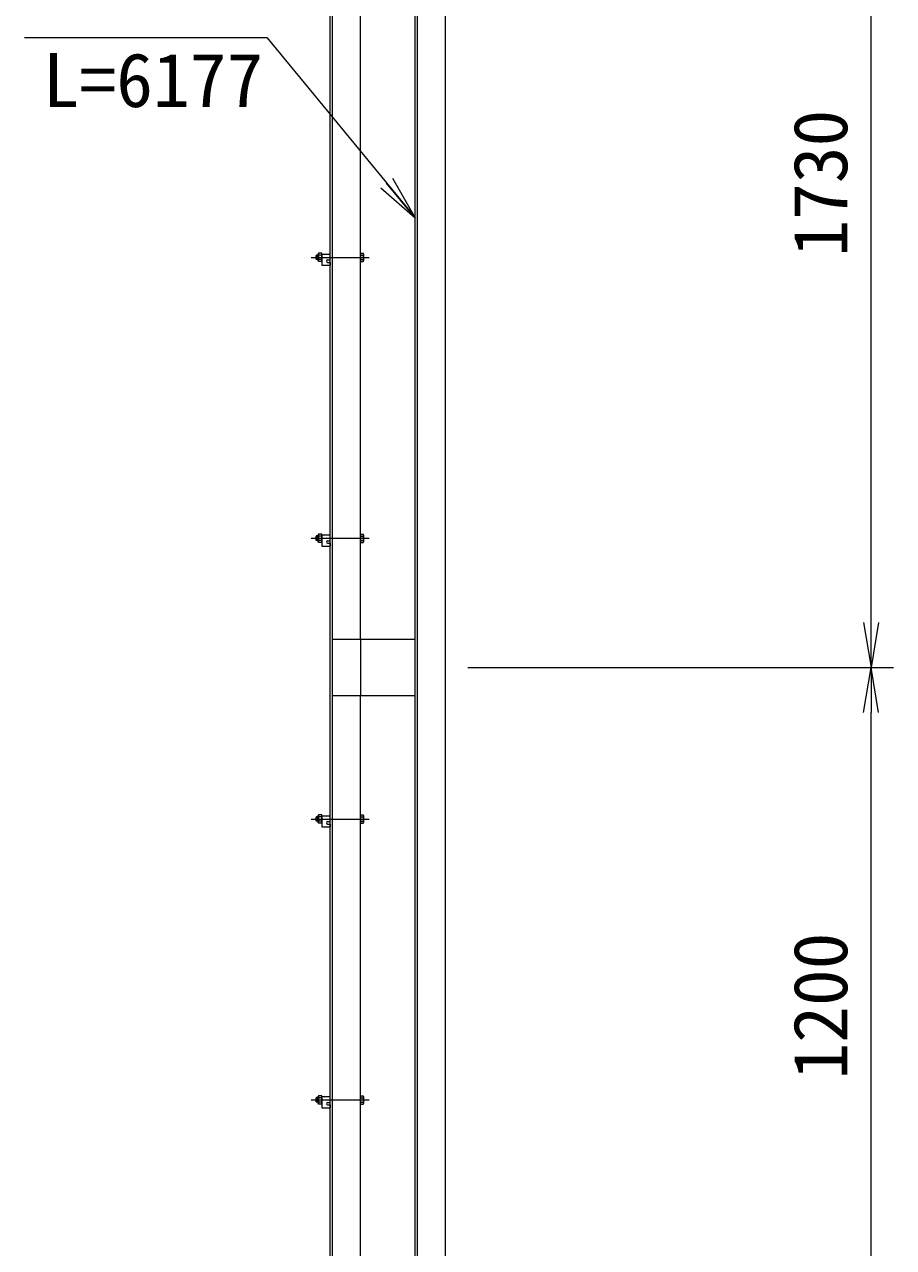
# Model space of a CAD drawing. Units: millimetres, scale not verified. Extents: x -8400 to 8400, y -5940 to 5940.
# Drawn here: x 30 to 1576, y -1632 to 545 of the extents above; entities that cross this region are included whole.
import ezdxf
from ezdxf.enums import TextEntityAlignment as Align

# ---------------------------------------------------------------- set-up
doc = ezdxf.new("R2010")
doc.units = ezdxf.units.MM
doc.header["$LTSCALE"] = 40
doc.linetypes.add('DASHED', pattern=[7.5, 6, -1.5])
doc.linetypes.add('USER1', pattern=[50.8, 31.75, -6.35, 6.35, -6.35])
for name, color, linetype, lineweight in [('0-0_D-STR1', 1, 'Continuous', 18), ('0-1_D-BMK', 2, 'USER1', 13), ('0-4_D-STR-DIM', 7, 'Continuous', 9), ('0-5_0', 7, 'Continuous', 9), ('0-6_D-STR3', 3, 'Continuous', 13), ('0-9_D-STR-TXT', 7, 'Continuous', 9)]:
    doc.layers.add(name, color=color, linetype=linetype, lineweight=lineweight)
doc.styles.add('ＭＳ ゴシック', font='')
doc.styles.get('ＭＳ ゴシック').set_extended_font_data('MS Gothic')

# ---------------------------------------------------------------- blocks, each defined once
blk = doc.blocks.new('_Open')
at = {"layer": '0-5_0'}
blk.add_line((-40, 6.67), (0, 0), dxfattribs=at)
blk.add_lwpolyline([(-40, -6.67), (0, 0), (-40, 0)], dxfattribs=at)

msp = doc.modelspace()

# ---------------------------------------------------------------- linework, layer by layer
at = {"layer": '0-0_D-STR1'}
for p, q in [((573.95, -3499.31), (573.95, 1155.69)), ((577.95, -3499.31), (577.95, 1155.69)), ((778.95, -3499.31), (778.95, 1049.06)), ((724.95, -3499.31), (724.95, 1026.69)), ((728.95, -3499.31), (728.95, 1028.35)), ((627.95, -549.31), (627.95, 830.69)), ((724.95, -549.31), (577.95, -549.31)), ((577.95, -649.31), (724.95, -649.31)), ((627.95, -1749.31), (627.95, -649.31))]:
    msp.add_line(p, q, dxfattribs=at)
at = {"layer": '0-0_D-STR1', "linetype": 'DASHED'}
msp.add_line((627.95, -549.31), (627.95, -649.31), dxfattribs=at)
at = {"layer": '0-1_D-BMK'}
for p, q in [((539.95, 130.69), (642.95, 130.69)), ((539.95, -369.31), (642.95, -369.31)), ((539.95, -869.31), (642.95, -869.31)), ((539.95, -1369.31), (642.95, -1369.31))]:
    msp.add_line(p, q, dxfattribs=at)
at = {"layer": '0-4_D-STR-DIM'}
for p, q in [((1536.45, -519.31), (1536.45, 1050.69)), ((818.95, -599.31), (1576.45, -599.31)), ((818.95, -599.31), (1576.45, -599.31)), ((1536.45, -1719.31), (1536.45, -679.31))]:
    msp.add_line(p, q, dxfattribs=at)
at = {"layer": '0-6_D-STR3'}
for p, q in [((549.15, 134.69), (547.95, 133.49)), ((547.95, 133.49), (547.95, 127.89)), ((549.15, 134.69), (549.15, 126.69)), ((552.45, 134.69), (549.15, 134.69)), ((553.17, 138.19), (552.45, 136.94)), ((552.45, 124.44), (552.45, 136.94)), ((558.95, 138.19), (553.17, 138.19)), ((558.95, 134.44), (553.17, 134.44)), ((558.95, 123.18), (558.95, 138.19)), ((558.95, 136.69), (573.95, 136.69)), ((558.95, 136.69), (558.95, 116.69)), ((627.95, 138.19), (632.55, 138.19)), ((627.95, 138.19), (627.95, 123.18)), ((627.95, 134.44), (632.55, 134.44)), ((633.25, 136.99), (632.55, 138.19)), ((633.25, 136.99), (633.25, 124.39)), ((549.15, 126.69), (547.95, 127.89)), ((552.45, 126.69), (549.15, 126.69)), ((553.17, 123.18), (552.45, 124.44)), ((558.95, 126.94), (553.17, 126.94)), ((558.95, 123.18), (553.17, 123.18)), ((558.95, 116.69), (573.95, 116.69)), ((569.2, 126.19), (573.95, 126.19)), ((569.2, 121.69), (573.95, 121.69)), ((573.95, 121.69), (573.95, 116.69)), ((627.95, 126.94), (632.55, 126.94)), ((627.95, 123.18), (632.55, 123.18)), ((633.25, 124.39), (632.55, 123.18)), ((549.15, -365.31), (547.95, -366.51)), ((547.95, -366.51), (547.95, -372.11)), ((549.15, -365.31), (549.15, -373.31)), ((552.45, -365.31), (549.15, -365.31)), ((553.17, -361.81), (552.45, -363.06)), ((552.45, -375.56), (552.45, -363.06)), ((558.95, -361.81), (553.17, -361.81)), ((558.95, -365.56), (553.17, -365.56)), ((558.95, -376.82), (558.95, -361.81)), ((558.95, -363.31), (573.95, -363.31)), ((558.95, -363.31), (558.95, -383.31)), ((627.95, -361.81), (632.55, -361.81)), ((627.95, -361.81), (627.95, -376.82)), ((627.95, -365.56), (632.55, -365.56)), ((633.25, -363.01), (632.55, -361.81)), ((633.25, -363.01), (633.25, -375.61)), ((549.15, -373.31), (547.95, -372.11)), ((552.45, -373.31), (549.15, -373.31)), ((553.17, -376.82), (552.45, -375.56)), ((558.95, -373.06), (553.17, -373.06)), ((558.95, -376.82), (553.17, -376.82)), ((558.95, -383.31), (573.95, -383.31)), ((569.2, -373.81), (573.95, -373.81)), ((569.2, -378.31), (573.95, -378.31)), ((573.95, -378.31), (573.95, -383.31)), ((627.95, -373.06), (632.55, -373.06)), ((627.95, -376.82), (632.55, -376.82)), ((633.25, -375.61), (632.55, -376.82)), ((549.15, -865.31), (547.95, -866.51)), ((547.95, -866.51), (547.95, -872.11)), ((549.15, -865.31), (549.15, -873.31)), ((552.45, -865.31), (549.15, -865.31)), ((553.17, -861.81), (552.45, -863.06)), ((552.45, -875.56), (552.45, -863.06)), ((558.95, -861.81), (553.17, -861.81)), ((558.95, -865.56), (553.17, -865.56)), ((558.95, -876.82), (558.95, -861.81)), ((558.95, -863.31), (573.95, -863.31)), ((558.95, -863.31), (558.95, -883.31)), ((627.95, -861.81), (632.55, -861.81)), ((627.95, -861.81), (627.95, -876.82)), ((627.95, -865.56), (632.55, -865.56)), ((633.25, -863.01), (632.55, -861.81)), ((633.25, -863.01), (633.25, -875.61)), ((549.15, -873.31), (547.95, -872.11)), ((552.45, -873.31), (549.15, -873.31)), ((553.17, -876.82), (552.45, -875.56)), ((558.95, -873.06), (553.17, -873.06)), ((558.95, -876.82), (553.17, -876.82)), ((558.95, -883.31), (573.95, -883.31)), ((569.2, -873.81), (573.95, -873.81)), ((569.2, -878.31), (573.95, -878.31)), ((573.95, -878.31), (573.95, -883.31)), ((627.95, -873.06), (632.55, -873.06)), ((627.95, -876.82), (632.55, -876.82)), ((633.25, -875.61), (632.55, -876.82)), ((549.15, -1365.31), (547.95, -1366.51)), ((547.95, -1366.51), (547.95, -1372.11)), ((549.15, -1365.31), (549.15, -1373.31)), ((552.45, -1365.31), (549.15, -1365.31)), ((553.17, -1361.81), (552.45, -1363.06)), ((552.45, -1375.56), (552.45, -1363.06)), ((558.95, -1361.81), (553.17, -1361.81)), ((558.95, -1365.56), (553.17, -1365.56)), ((558.95, -1376.82), (558.95, -1361.81)), ((558.95, -1363.31), (573.95, -1363.31)), ((558.95, -1363.31), (558.95, -1383.31)), ((627.95, -1361.81), (632.55, -1361.81)), ((627.95, -1361.81), (627.95, -1376.82)), ((627.95, -1365.56), (632.55, -1365.56)), ((633.25, -1363.01), (632.55, -1361.81)), ((633.25, -1363.01), (633.25, -1375.61)), ((549.15, -1373.31), (547.95, -1372.11)), ((552.45, -1373.31), (549.15, -1373.31)), ((553.17, -1376.82), (552.45, -1375.56)), ((558.95, -1373.06), (553.17, -1373.06)), ((558.95, -1376.82), (553.17, -1376.82)), ((558.95, -1383.31), (573.95, -1383.31)), ((569.2, -1373.81), (573.95, -1373.81)), ((569.2, -1378.31), (573.95, -1378.31)), ((573.95, -1378.31), (573.95, -1383.31)), ((627.95, -1373.06), (632.55, -1373.06)), ((627.95, -1376.82), (632.55, -1376.82)), ((633.25, -1375.61), (632.55, -1376.82))]:
    msp.add_line(p, q, dxfattribs=at)
for centre, radius, start, end in [((565.01, 130.69), 12.42, 162.4121, 197.5879), ((555.92, 136.32), 3.32, 145.61586, 214.38414), ((629.81, 136.32), 3.32, 325.61585, 34.38415), ((620.71, 130.69), 12.42, 342.4121, 17.5879), ((555.92, 125.06), 3.32, 145.61584, 214.38415), ((569.2, 123.94), 2.25, 90, 270), ((629.81, 125.06), 3.32, 325.61585, 34.38415), ((565.01, -369.31), 12.42, 162.4121, 197.5879), ((555.92, -363.68), 3.32, 145.61586, 214.38414), ((629.81, -363.68), 3.32, 325.61585, 34.38415), ((620.71, -369.31), 12.42, 342.4121, 17.5879), ((555.92, -374.94), 3.32, 145.61584, 214.38415), ((569.2, -376.06), 2.25, 90, 270), ((629.81, -374.94), 3.32, 325.61585, 34.38415), ((565.01, -869.31), 12.42, 162.4121, 197.5879), ((555.92, -863.68), 3.32, 145.61586, 214.38414), ((629.81, -863.68), 3.32, 325.61585, 34.38415), ((620.71, -869.31), 12.42, 342.4121, 17.5879), ((555.92, -874.94), 3.32, 145.61584, 214.38415), ((569.2, -876.06), 2.25, 90, 270), ((629.81, -874.94), 3.32, 325.61585, 34.38415), ((565.01, -1369.31), 12.42, 162.4121, 197.5879), ((555.92, -1363.68), 3.32, 145.61586, 214.38414), ((629.81, -1363.68), 3.32, 325.61585, 34.38415), ((620.71, -1369.31), 12.42, 342.4121, 17.5879), ((555.92, -1374.94), 3.32, 145.61584, 214.38415), ((569.2, -1376.06), 2.25, 90, 270), ((629.81, -1374.94), 3.32, 325.61585, 34.38415)]:
    msp.add_arc(centre, radius, start, end, dxfattribs=at)
at = {"layer": '0-9_D-STR-TXT'}
msp.add_lwpolyline([(29.52, 522.34), (460.81, 522.34), (723.68, 202.81)], dxfattribs=at)

# ---------------------------------------------------------------- block references
at = {"layer": '0-4_D-STR-DIM', "xscale": 2, "yscale": 2}
for rotation in [270, 90]:
    msp.add_blockref('_Open', (1536.45, -599.31), dxfattribs=dict(at, rotation=rotation))
at = {"layer": '0-9_D-STR-TXT', "xscale": 2, "yscale": 2, "rotation": 309.44393}
msp.add_blockref('_Open', (724.95, 201.27), dxfattribs=at)

# ---------------------------------------------------------------- texts
at = {"layer": '0-4_D-STR-DIM', "style": 'ＭＳ ゴシック'}
for s, p in [('1730', (1522.95, 131.89)), ('1200', (1522.95, -1333.11))]:
    msp.add_text(s, height=96.19, rotation=90, dxfattribs=at).set_placement(p, align=Align.BOTTOM_LEFT)
at = {"layer": '0-9_D-STR-TXT', "style": 'ＭＳ ゴシック'}
msp.add_text('L=6177', height=96.19, dxfattribs=at).set_placement((62.02, 369.52), align=Align.BOTTOM_LEFT)

doc.saveas('drawing.dxf')
